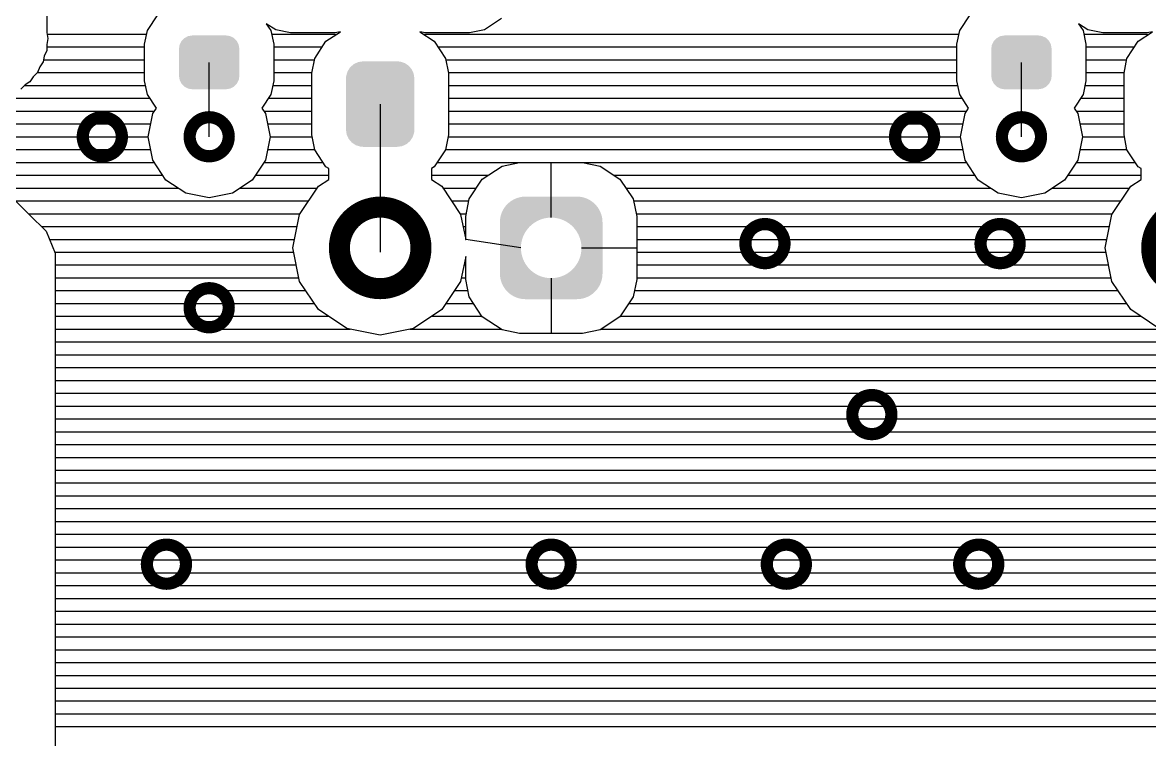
# Model space of a CAD drawing. Extents: x 295 to 953, y 10 to 290.
# Drawn here: x 610.49 to 643.97, y 98.45 to 119.75 of the extents above; entities that cross this region are included whole.
import ezdxf

# ---------------------------------------------------------------- set-up
doc = ezdxf.new("R2010")
doc.units = 0
doc.header["$LTSCALE"] = 5
doc.header["$MEASUREMENT"] = 0
doc.layers.get('0').update_dxf_attribs({"linetype": 'CONTINUOUS', "lineweight": 25})
doc.layers.add('130409_DV-DPH-A6_TOP', color=5, linetype='CONTINUOUS')

msp = doc.modelspace()

# ---------------------------------------------------------------- linework, layer by layer
for points, const_width in [([(612.282, 116.355, 1), (613.443, 116.355, 1)], 0.363), ([(615.457, 116.355, 1), (616.618, 116.355, 1)], 0.363), ([(636.412, 116.355, 1), (637.573, 116.355, 1)], 0.363), ([(639.587, 116.355, 1), (640.748, 116.355, 1)], 0.363), ([(619.906, 113.053, 1), (622.329, 113.053, 1)], 0.625), ([(644.036, 113.053, 1), (646.459, 113.053, 1)], 0.625), ([(631.967, 113.18, 1), (633.128, 113.18, 1)], 0.363), ([(638.952, 113.18, 1), (640.113, 113.18, 1)], 0.363), ([(615.457, 111.275, 1), (616.618, 111.275, 1)], 0.363), ([(635.142, 108.1, 1), (636.303, 108.1, 1)], 0.363), ([(614.187, 103.655, 1), (615.348, 103.655, 1)], 0.363), ([(625.617, 103.655, 1), (626.778, 103.655, 1)], 0.363), ([(632.602, 103.655, 1), (633.763, 103.655, 1)], 0.363), ([(638.317, 103.655, 1), (639.478, 103.655, 1)], 0.363)]:
    msp.add_lwpolyline(points, format="xyb", close=True, dxfattribs=dict(const_width=const_width))
for points in [[(615.163, 119.091), (615.212, 119.193), (616.914, 119.091), (616.861, 119.193)], [(615.212, 119.193), (615.222, 119.204), (616.861, 119.193), (616.855, 119.204)], [(615.222, 119.204), (615.3, 119.285), (616.855, 119.204), (616.773, 119.285)], [(615.3, 119.285), (615.315, 119.293), (616.773, 119.285), (616.765, 119.293)], [(615.315, 119.293), (615.412, 119.344), (616.765, 119.293), (616.659, 119.344)], [(615.412, 119.344), (615.436, 119.348), (616.659, 119.344), (616.65, 119.348)], [(615.436, 119.348), (615.537, 119.365), (616.65, 119.348), (616.538, 119.365)], [(639.293, 119.091), (639.342, 119.193), (641.044, 119.091), (640.991, 119.193)], [(639.342, 119.193), (639.352, 119.204), (640.991, 119.193), (640.985, 119.204)], [(639.352, 119.204), (639.43, 119.285), (640.985, 119.204), (640.903, 119.285)], [(639.43, 119.285), (639.445, 119.293), (640.903, 119.285), (640.895, 119.293)], [(639.445, 119.293), (639.542, 119.344), (640.895, 119.293), (640.789, 119.344)], [(639.542, 119.344), (639.566, 119.348), (640.789, 119.344), (640.78, 119.348)], [(639.566, 119.348), (639.667, 119.365), (640.78, 119.348), (640.668, 119.365)], [(615.138, 118.163), (615.138, 118.966), (616.937, 118.163), (616.937, 118.966)], [(615.141, 118.966), (615.157, 119.079), (616.934, 118.966), (616.916, 119.079)], [(615.157, 119.079), (615.163, 119.091), (616.916, 119.079), (616.914, 119.091)], [(639.268, 118.163), (639.268, 118.966), (641.067, 118.163), (641.067, 118.966)], [(639.271, 118.966), (639.287, 119.079), (641.064, 118.966), (641.046, 119.079)], [(639.287, 119.079), (639.293, 119.091), (641.046, 119.079), (641.044, 119.091)], [(620.282, 118.469), (620.337, 118.516), (621.961, 118.469), (621.889, 118.516)], [(620.337, 118.516), (620.406, 118.547), (621.889, 118.516), (621.841, 118.547)], [(620.406, 118.547), (620.468, 118.575), (621.841, 118.547), (621.75, 118.575)], [(620.468, 118.575), (620.567, 118.589), (621.75, 118.575), (621.704, 118.589)], [(620.567, 118.589), (620.61, 118.595), (621.704, 118.589), (621.626, 118.595)], [(620.108, 118.166), (620.127, 118.229), (622.122, 118.166), (622.113, 118.229)], [(620.127, 118.229), (620.15, 118.303), (622.113, 118.229), (622.08, 118.303)], [(620.15, 118.303), (620.187, 118.36), (622.08, 118.303), (622.054, 118.36)], [(620.187, 118.36), (620.228, 118.423), (622.054, 118.36), (622, 118.423)], [(620.228, 118.423), (620.282, 118.469), (622, 118.423), (621.961, 118.469)], [(615.159, 118.051), (615.141, 118.163), (616.918, 118.051), (616.934, 118.163)], [(615.161, 118.038), (615.159, 118.051), (616.912, 118.038), (616.918, 118.051)], [(615.214, 117.936), (615.161, 118.038), (616.863, 117.936), (616.912, 118.038)], [(615.22, 117.926), (615.214, 117.936), (616.853, 117.926), (616.863, 117.936)], [(615.303, 117.845), (615.22, 117.926), (616.775, 117.845), (616.853, 117.926)], [(615.311, 117.837), (615.303, 117.845), (616.76, 117.837), (616.775, 117.845)], [(620.102, 118.087), (620.108, 118.166), (622.134, 118.087), (622.122, 118.166)], [(620.102, 116.563), (620.102, 118.087), (622.134, 116.563), (622.134, 118.087)], [(639.289, 118.051), (639.271, 118.163), (641.048, 118.051), (641.064, 118.163)], [(639.291, 118.038), (639.289, 118.051), (641.042, 118.038), (641.048, 118.051)], [(639.344, 117.936), (639.291, 118.038), (640.993, 117.936), (641.042, 118.038)], [(639.35, 117.926), (639.344, 117.936), (640.983, 117.926), (640.993, 117.936)], [(639.433, 117.845), (639.35, 117.926), (640.905, 117.845), (640.983, 117.926)], [(639.441, 117.837), (639.433, 117.845), (640.89, 117.837), (640.905, 117.845)], [(615.416, 117.786), (615.311, 117.837), (616.663, 117.786), (616.76, 117.837)], [(615.425, 117.782), (615.416, 117.786), (616.639, 117.782), (616.663, 117.786)], [(615.537, 117.765), (615.425, 117.782), (616.538, 117.765), (616.639, 117.782)], [(639.546, 117.786), (639.441, 117.837), (640.793, 117.786), (640.89, 117.837)], [(639.555, 117.782), (639.546, 117.786), (640.769, 117.782), (640.793, 117.786)], [(639.667, 117.765), (639.555, 117.782), (640.668, 117.765), (640.769, 117.782)], [(620.113, 116.485), (620.102, 116.563), (622.127, 116.485), (622.134, 116.563)], [(620.122, 116.421), (620.113, 116.485), (622.108, 116.421), (622.127, 116.485)], [(620.155, 116.348), (620.122, 116.421), (622.085, 116.348), (622.108, 116.421)], [(620.181, 116.291), (620.155, 116.348), (622.048, 116.291), (622.085, 116.348)], [(620.235, 116.228), (620.181, 116.291), (622.007, 116.228), (622.048, 116.291)], [(620.274, 116.182), (620.235, 116.228), (621.953, 116.182), (622.007, 116.228)], [(620.346, 116.135), (620.274, 116.182), (621.898, 116.135), (621.953, 116.182)], [(620.394, 116.103), (620.346, 116.135), (621.829, 116.103), (621.898, 116.135)], [(620.485, 116.076), (620.394, 116.103), (621.767, 116.076), (621.829, 116.103)], [(620.531, 116.061), (620.485, 116.076), (621.669, 116.061), (621.767, 116.076)], [(620.61, 116.055), (620.531, 116.061), (621.626, 116.055), (621.669, 116.061)], [(625.063, 114.48), (625.088, 114.493), (627.331, 114.48), (627.308, 114.493)], [(625.088, 114.493), (625.112, 114.505), (627.308, 114.493), (627.282, 114.505)], [(625.112, 114.505), (625.139, 114.516), (627.282, 114.505), (627.258, 114.516)], [(625.139, 114.516), (625.163, 114.527), (627.258, 114.516), (627.23, 114.527)], [(625.163, 114.527), (625.191, 114.536), (627.23, 114.527), (627.206, 114.536)], [(625.191, 114.536), (625.216, 114.545), (627.206, 114.536), (627.177, 114.545)], [(625.216, 114.545), (625.244, 114.552), (627.177, 114.545), (627.153, 114.552)], [(625.244, 114.552), (625.27, 114.559), (627.153, 114.552), (627.123, 114.559)], [(625.27, 114.559), (625.3, 114.564), (627.123, 114.559), (627.098, 114.564)], [(625.3, 114.564), (625.325, 114.569), (627.098, 114.564), (627.067, 114.569)], [(625.325, 114.569), (625.356, 114.572), (627.067, 114.569), (627.043, 114.572)], [(625.356, 114.572), (625.38, 114.575), (627.043, 114.572), (627.008, 114.575)], [(625.38, 114.575), (625.421, 114.576), (627.008, 114.575), (626.988, 114.576)], [(625.421, 114.576), (625.436, 114.577), (626.988, 114.576), (626.96, 114.577)], [(624.746, 114.138), (624.758, 114.164), (627.65, 114.138), (627.637, 114.164)], [(624.758, 114.164), (624.772, 114.188), (627.637, 114.164), (627.624, 114.188)], [(624.772, 114.188), (624.785, 114.212), (627.624, 114.188), (627.609, 114.212)], [(624.785, 114.212), (624.801, 114.235), (627.609, 114.212), (627.595, 114.235)], [(624.801, 114.235), (624.816, 114.259), (627.595, 114.235), (627.579, 114.259)], [(624.816, 114.259), (624.833, 114.281), (627.579, 114.259), (627.563, 114.281)], [(624.833, 114.281), (624.85, 114.303), (627.563, 114.281), (627.544, 114.303)], [(624.85, 114.303), (624.869, 114.323), (627.544, 114.303), (627.527, 114.323)], [(624.869, 114.323), (624.887, 114.344), (627.527, 114.323), (627.507, 114.344)], [(624.887, 114.344), (624.907, 114.363), (627.507, 114.344), (627.489, 114.363)], [(624.907, 114.363), (624.927, 114.383), (627.489, 114.363), (627.467, 114.383)], [(624.927, 114.383), (624.949, 114.401), (627.467, 114.383), (627.447, 114.401)], [(624.949, 114.401), (624.97, 114.418), (627.447, 114.401), (627.424, 114.418)], [(624.97, 114.418), (624.993, 114.435), (627.424, 114.418), (627.403, 114.435)], [(624.993, 114.435), (625.015, 114.451), (627.403, 114.435), (627.379, 114.451)], [(625.015, 114.451), (625.039, 114.465), (627.379, 114.451), (627.357, 114.465)], [(625.039, 114.465), (625.063, 114.48), (627.357, 114.465), (627.331, 114.48)], [(624.674, 113.843), (624.676, 113.864), (625.769, 113.843), (625.81, 113.864)], [(624.674, 113.836), (624.674, 113.843), (625.756, 113.836), (625.769, 113.843)], [(624.674, 113.815), (624.674, 113.836), (625.721, 113.815), (625.756, 113.836)], [(624.676, 113.864), (624.677, 113.888), (625.81, 113.864), (625.865, 113.888)], [(624.677, 113.888), (624.678, 113.899), (625.865, 113.888), (625.894, 113.899)], [(624.678, 113.899), (624.68, 113.909), (625.894, 113.899), (625.922, 113.909)], [(624.68, 113.909), (624.682, 113.925), (625.922, 113.909), (625.98, 113.925)], [(624.682, 113.925), (624.684, 113.938), (625.98, 113.925), (626.039, 113.938)], [(624.684, 113.938), (624.685, 113.947), (626.039, 113.938), (626.099, 113.947)], [(624.685, 113.947), (624.686, 113.951), (626.099, 113.947), (626.159, 113.951)], [(624.686, 113.954), (624.692, 113.981), (627.708, 113.954), (627.703, 113.981)], [(624.686, 113.952), (624.686, 113.954), (627.709, 113.952), (627.708, 113.954)], [(624.686, 113.951), (624.686, 113.952), (626.159, 113.951), (626.22, 113.952)], [(624.692, 113.981), (624.698, 114.008), (627.703, 113.981), (627.696, 114.008)], [(624.698, 114.008), (624.706, 114.034), (627.696, 114.008), (627.689, 114.034)], [(624.706, 114.034), (624.714, 114.061), (627.689, 114.034), (627.68, 114.061)], [(624.714, 114.061), (624.724, 114.087), (627.68, 114.061), (627.671, 114.087)], [(624.724, 114.087), (624.734, 114.113), (627.671, 114.087), (627.66, 114.113)], [(624.734, 114.113), (624.746, 114.138), (627.66, 114.113), (627.65, 114.138)], [(626.28, 113.948), (626.22, 113.952), (627.709, 113.948), (627.709, 113.952)], [(626.34, 113.941), (626.28, 113.948), (627.711, 113.941), (627.709, 113.948)], [(626.399, 113.929), (626.34, 113.941), (627.713, 113.929), (627.711, 113.941)], [(626.412, 113.926), (626.399, 113.929), (627.713, 113.926), (627.713, 113.929)], [(626.458, 113.914), (626.412, 113.926), (627.715, 113.914), (627.713, 113.926)], [(626.515, 113.894), (626.458, 113.914), (627.717, 113.894), (627.715, 113.914)], [(626.571, 113.871), (626.515, 113.894), (627.719, 113.871), (627.717, 113.894)], [(626.572, 113.871), (626.571, 113.871), (627.72, 113.871), (627.719, 113.871)], [(626.625, 113.844), (626.572, 113.871), (627.72, 113.844), (627.72, 113.871)], [(626.675, 113.815), (626.625, 113.844), (627.722, 113.815), (627.72, 113.844)], [(624.674, 113.805), (624.674, 113.815), (625.704, 113.805), (625.721, 113.815)], [(624.674, 113.77), (624.674, 113.805), (625.655, 113.77), (625.704, 113.805)], [(624.674, 113.732), (624.674, 113.77), (625.608, 113.732), (625.655, 113.77)], [(624.674, 113.691), (624.674, 113.732), (625.564, 113.691), (625.608, 113.732)], [(624.674, 113.647), (624.674, 113.691), (625.522, 113.647), (625.564, 113.691)], [(624.674, 113.6), (624.674, 113.647), (625.484, 113.6), (625.522, 113.647)], [(624.674, 113.551), (624.674, 113.6), (625.449, 113.551), (625.484, 113.6)], [(624.674, 113.499), (624.674, 113.551), (625.417, 113.499), (625.449, 113.551)], [(624.674, 113.446), (624.674, 113.499), (625.389, 113.446), (625.417, 113.499)], [(626.677, 113.814), (626.675, 113.815), (627.722, 113.814), (627.722, 113.815)], [(626.727, 113.78), (626.677, 113.814), (627.722, 113.78), (627.722, 113.814)], [(626.775, 113.743), (626.727, 113.78), (627.722, 113.743), (627.722, 113.78)], [(626.82, 113.702), (626.775, 113.743), (627.722, 113.702), (627.722, 113.743)], [(626.862, 113.659), (626.82, 113.702), (627.722, 113.659), (627.722, 113.702)], [(626.901, 113.613), (626.862, 113.659), (627.722, 113.613), (627.722, 113.659)], [(626.937, 113.564), (626.901, 113.613), (627.722, 113.564), (627.722, 113.613)], [(626.97, 113.514), (626.937, 113.564), (627.722, 113.514), (627.722, 113.564)], [(626.999, 113.461), (626.97, 113.514), (627.722, 113.461), (627.722, 113.514)], [(624.674, 113.391), (624.674, 113.446), (625.364, 113.391), (625.389, 113.446)], [(624.674, 113.334), (624.674, 113.391), (625.343, 113.334), (625.364, 113.391)], [(624.674, 113.276), (624.674, 113.334), (625.326, 113.276), (625.343, 113.334)], [(624.674, 113.217), (624.674, 113.276), (625.313, 113.217), (625.326, 113.276)], [(624.674, 113.157), (624.674, 113.217), (625.304, 113.157), (625.313, 113.217)], [(624.674, 113.097), (624.674, 113.157), (625.299, 113.097), (625.304, 113.157)], [(627.025, 113.406), (626.999, 113.461), (627.722, 113.406), (627.722, 113.461)], [(627.046, 113.35), (627.025, 113.406), (627.722, 113.35), (627.722, 113.406)], [(627.064, 113.292), (627.046, 113.35), (627.722, 113.292), (627.722, 113.35)], [(627.078, 113.233), (627.064, 113.292), (627.722, 113.233), (627.722, 113.292)], [(627.089, 113.174), (627.078, 113.233), (627.722, 113.174), (627.722, 113.233)], [(627.095, 113.113), (627.089, 113.174), (627.722, 113.113), (627.722, 113.174)], [(624.674, 113.053), (624.674, 113.097), (625.298, 113.053), (625.299, 113.097)], [(624.674, 112.993), (624.674, 113.053), (625.3, 112.993), (625.298, 113.053)], [(624.674, 112.932), (624.674, 112.993), (625.307, 112.932), (625.3, 112.993)], [(624.674, 112.873), (624.674, 112.932), (625.317, 112.873), (625.307, 112.932)], [(624.674, 112.814), (624.674, 112.873), (625.331, 112.814), (625.317, 112.873)], [(627.052, 112.772), (627.069, 112.83), (627.722, 112.772), (627.722, 112.83)], [(627.069, 112.83), (627.082, 112.889), (627.722, 112.83), (627.722, 112.889)], [(627.082, 112.889), (627.091, 112.949), (627.722, 112.889), (627.722, 112.949)], [(627.091, 112.949), (627.096, 113.009), (627.722, 112.949), (627.722, 113.009)], [(627.097, 113.053), (627.095, 113.113), (627.722, 113.053), (627.722, 113.113)], [(627.096, 113.009), (627.097, 113.053), (627.722, 113.009), (627.722, 113.053)], [(624.674, 112.756), (624.674, 112.814), (625.349, 112.756), (625.331, 112.814)], [(624.674, 112.7), (624.674, 112.756), (625.371, 112.7), (625.349, 112.756)], [(624.674, 112.645), (624.674, 112.7), (625.396, 112.645), (625.371, 112.7)], [(624.674, 112.592), (624.674, 112.645), (625.425, 112.592), (625.396, 112.645)], [(624.674, 112.542), (624.674, 112.592), (625.458, 112.542), (625.425, 112.592)], [(624.674, 112.493), (624.674, 112.542), (625.494, 112.493), (625.458, 112.542)], [(624.674, 112.447), (624.674, 112.493), (625.533, 112.447), (625.494, 112.493)], [(626.873, 112.459), (626.911, 112.506), (627.722, 112.459), (627.722, 112.506)], [(626.911, 112.506), (626.946, 112.555), (627.722, 112.506), (627.722, 112.555)], [(626.946, 112.555), (626.978, 112.607), (627.722, 112.555), (627.722, 112.607)], [(626.978, 112.607), (627.006, 112.66), (627.722, 112.607), (627.722, 112.66)], [(627.006, 112.66), (627.031, 112.715), (627.722, 112.66), (627.722, 112.715)], [(627.031, 112.715), (627.052, 112.772), (627.722, 112.715), (627.722, 112.772)], [(624.674, 112.404), (624.674, 112.447), (625.575, 112.404), (625.533, 112.447)], [(624.674, 112.363), (624.674, 112.404), (625.621, 112.363), (625.575, 112.404)], [(624.674, 112.326), (624.674, 112.363), (625.668, 112.326), (625.621, 112.363)], [(624.674, 112.292), (624.674, 112.326), (625.718, 112.292), (625.668, 112.326)], [(624.674, 112.291), (624.674, 112.292), (625.72, 112.291), (625.718, 112.292)], [(624.675, 112.262), (624.674, 112.291), (625.77, 112.262), (625.72, 112.291)], [(624.676, 112.235), (624.675, 112.262), (625.823, 112.235), (625.77, 112.262)], [(624.678, 112.212), (624.676, 112.235), (625.88, 112.212), (625.824, 112.235)], [(624.676, 112.235), (624.676, 112.235), (625.824, 112.235), (625.823, 112.235)], [(624.68, 112.192), (624.678, 112.212), (625.938, 112.192), (625.88, 112.212)], [(624.682, 112.18), (624.68, 112.192), (625.983, 112.18), (625.938, 112.192)], [(624.682, 112.177), (624.682, 112.18), (625.996, 112.177), (625.983, 112.18)], [(624.684, 112.165), (624.682, 112.177), (626.055, 112.165), (625.996, 112.177)], [(624.686, 112.158), (624.684, 112.165), (626.115, 112.158), (626.055, 112.165)], [(624.686, 112.154), (624.686, 112.158), (626.176, 112.154), (626.115, 112.158)], [(624.687, 112.152), (624.686, 112.154), (627.709, 112.152), (627.709, 112.154)], [(624.692, 112.125), (624.687, 112.152), (627.703, 112.125), (627.709, 112.152)], [(626.176, 112.154), (626.236, 112.155), (627.709, 112.154), (627.709, 112.155)], [(626.236, 112.155), (626.296, 112.159), (627.709, 112.155), (627.71, 112.159)], [(626.296, 112.159), (626.356, 112.168), (627.71, 112.159), (627.711, 112.168)], [(626.356, 112.168), (626.415, 112.181), (627.711, 112.168), (627.713, 112.181)], [(626.415, 112.181), (626.473, 112.197), (627.713, 112.181), (627.715, 112.197)], [(626.473, 112.197), (626.501, 112.207), (627.715, 112.197), (627.717, 112.207)], [(626.501, 112.207), (626.53, 112.218), (627.717, 112.207), (627.718, 112.218)], [(626.53, 112.218), (626.586, 112.242), (627.718, 112.218), (627.719, 112.242)], [(626.586, 112.242), (626.626, 112.263), (627.719, 112.242), (627.721, 112.263)], [(626.626, 112.263), (626.639, 112.27), (627.721, 112.263), (627.721, 112.27)], [(626.639, 112.27), (626.674, 112.291), (627.721, 112.27), (627.722, 112.291)], [(626.674, 112.291), (626.691, 112.301), (627.722, 112.291), (627.722, 112.301)], [(626.691, 112.301), (626.74, 112.336), (627.722, 112.301), (627.722, 112.336)], [(626.74, 112.336), (626.787, 112.374), (627.722, 112.336), (627.722, 112.374)], [(626.787, 112.374), (626.831, 112.415), (627.722, 112.374), (627.722, 112.415)], [(626.831, 112.415), (626.873, 112.459), (627.722, 112.415), (627.722, 112.459)], [(624.699, 112.098), (624.692, 112.125), (627.697, 112.098), (627.703, 112.125)], [(624.706, 112.072), (624.699, 112.098), (627.689, 112.072), (627.697, 112.098)], [(624.715, 112.045), (624.706, 112.072), (627.681, 112.045), (627.689, 112.072)], [(624.724, 112.019), (624.715, 112.045), (627.671, 112.019), (627.681, 112.045)], [(624.735, 111.993), (624.724, 112.019), (627.661, 111.993), (627.671, 112.019)], [(624.746, 111.968), (624.735, 111.993), (627.649, 111.968), (627.661, 111.993)], [(624.759, 111.942), (624.746, 111.968), (627.637, 111.942), (627.649, 111.968)], [(624.771, 111.918), (624.759, 111.942), (627.624, 111.918), (627.637, 111.942)], [(624.786, 111.894), (624.771, 111.918), (627.61, 111.894), (627.624, 111.918)], [(624.8, 111.871), (624.786, 111.894), (627.595, 111.871), (627.61, 111.894)], [(624.817, 111.847), (624.8, 111.871), (627.579, 111.847), (627.595, 111.871)], [(624.832, 111.825), (624.817, 111.847), (627.562, 111.825), (627.579, 111.847)], [(624.851, 111.803), (624.832, 111.825), (627.545, 111.803), (627.562, 111.825)], [(624.868, 111.783), (624.851, 111.803), (627.527, 111.783), (627.545, 111.803)], [(624.888, 111.762), (624.868, 111.783), (627.508, 111.762), (627.527, 111.783)], [(624.907, 111.743), (624.888, 111.762), (627.488, 111.743), (627.508, 111.762)], [(624.928, 111.723), (624.907, 111.743), (627.468, 111.723), (627.488, 111.743)], [(624.948, 111.705), (624.928, 111.723), (627.446, 111.705), (627.468, 111.723)], [(624.971, 111.688), (624.948, 111.705), (627.425, 111.688), (627.446, 111.705)], [(624.992, 111.671), (624.971, 111.688), (627.402, 111.671), (627.425, 111.688)], [(625.016, 111.655), (624.992, 111.671), (627.38, 111.655), (627.402, 111.671)], [(625.038, 111.641), (625.016, 111.655), (627.356, 111.641), (627.38, 111.655)], [(625.064, 111.626), (625.038, 111.641), (627.332, 111.626), (627.356, 111.641)], [(625.087, 111.613), (625.064, 111.626), (627.307, 111.613), (627.332, 111.626)], [(625.113, 111.601), (625.087, 111.613), (627.283, 111.601), (627.307, 111.613)], [(625.137, 111.59), (625.113, 111.601), (627.257, 111.59), (627.283, 111.601)], [(625.165, 111.579), (625.137, 111.59), (627.232, 111.579), (627.257, 111.59)], [(625.189, 111.57), (625.165, 111.579), (627.204, 111.57), (627.232, 111.579)], [(625.218, 111.561), (625.189, 111.57), (627.179, 111.561), (627.204, 111.57)], [(625.242, 111.554), (625.218, 111.561), (627.151, 111.554), (627.179, 111.561)], [(625.272, 111.547), (625.242, 111.554), (627.125, 111.547), (627.151, 111.554)], [(625.297, 111.542), (625.272, 111.547), (627.096, 111.542), (627.125, 111.547)], [(625.328, 111.537), (625.297, 111.542), (627.07, 111.537), (627.096, 111.542)], [(625.352, 111.534), (625.328, 111.537), (627.039, 111.534), (627.07, 111.537)], [(625.387, 111.531), (625.352, 111.534), (627.015, 111.531), (627.039, 111.534)], [(625.407, 111.53), (625.387, 111.531), (626.974, 111.53), (627.015, 111.531)], [(625.436, 111.529), (625.407, 111.53), (626.96, 111.529), (626.974, 111.53)]]:
    msp.add_solid(points)
at = {"layer": '130409_DV-DPH-A6_TOP', "color": 7}
for p, q in [((611.212, 146.51), (611.212, 119.449)), ((614.204, 119.515), (614.514, 119.982)), ((624.719, 119.865), (624.216, 119.53)), ((638.334, 119.515), (638.644, 119.982)), ((614.117, 119.103), (614.204, 119.515)), ((618.014, 119.53), (617.734, 119.713)), ((617.734, 119.713), (617.866, 119.515)), ((617.866, 119.515), (617.953, 119.103)), ((618.456, 119.444), (618.014, 119.53)), ((624.216, 119.53), (623.774, 119.444)), ((638.247, 119.103), (638.334, 119.515)), ((642.144, 119.53), (641.864, 119.713)), ((641.864, 119.713), (641.996, 119.515)), ((641.996, 119.515), (642.083, 119.103)), ((642.586, 119.444), (642.144, 119.53)), ((611.212, 119.449), (611.242, 119.276)), ((611.242, 119.276), (611.212, 119.098)), ((611.217, 119.403), (614.178, 119.403)), ((617.892, 119.403), (619.827, 119.403)), ((619.771, 119.444), (618.456, 119.444)), ((619.172, 118.682), (619.507, 119.19)), ((619.507, 119.19), (619.934, 119.474)), ((619.934, 119.474), (619.771, 119.444)), ((622.459, 119.444), (622.296, 119.474)), ((622.296, 119.474), (622.723, 119.19)), ((622.403, 119.403), (638.308, 119.403)), ((623.774, 119.444), (622.459, 119.444)), ((622.723, 119.19), (623.058, 118.682)), ((642.022, 119.403), (643.957, 119.403)), ((643.901, 119.444), (642.586, 119.444)), ((643.302, 118.682), (643.637, 119.19)), ((643.637, 119.19), (644.064, 119.474)), ((644.064, 119.474), (643.901, 119.444)), ((611.212, 118.92), (611.14, 118.753)), ((611.212, 119.098), (611.212, 118.92)), ((611.212, 119.022), (614.117, 119.022)), ((614.117, 118.021), (614.117, 119.103)), ((617.953, 119.103), (617.953, 118.021)), ((617.953, 119.022), (619.395, 119.022)), ((622.835, 119.022), (638.247, 119.022)), ((638.247, 118.021), (638.247, 119.103)), ((642.083, 119.103), (642.083, 118.021)), ((642.083, 119.022), (643.525, 119.022)), ((611.105, 118.58), (611.008, 118.433)), ((611.14, 118.753), (611.105, 118.58)), ((611.115, 118.641), (614.117, 118.641)), ((616.038, 116.355), (616.038, 118.565)), ((617.953, 118.641), (619.162, 118.641)), ((619.086, 118.24), (619.172, 118.682)), ((623.058, 118.682), (623.15, 118.24)), ((623.068, 118.641), (638.247, 118.641)), ((640.168, 116.355), (640.168, 118.565)), ((642.083, 118.641), (643.292, 118.641)), ((643.216, 118.24), (643.302, 118.682)), ((610.937, 118.265), (610.81, 118.138)), ((610.927, 118.26), (614.117, 118.26)), ((611.008, 118.433), (610.937, 118.265)), ((617.953, 118.26), (619.086, 118.26)), ((619.086, 116.416), (619.086, 118.24)), ((623.144, 118.26), (638.247, 118.26)), ((623.15, 118.24), (623.15, 116.416)), ((642.083, 118.26), (643.216, 118.26)), ((643.216, 116.416), (643.216, 118.24)), ((610.566, 117.894), (610.439, 117.767)), ((610.546, 117.879), (614.148, 117.879)), ((610.714, 117.991), (610.566, 117.894)), ((610.81, 118.138), (610.714, 117.991)), ((614.204, 117.61), (614.117, 118.021)), ((617.953, 118.021), (617.866, 117.61)), ((617.922, 117.879), (619.086, 117.879)), ((623.15, 117.879), (638.278, 117.879)), ((638.334, 117.61), (638.247, 118.021)), ((642.083, 118.021), (641.996, 117.61)), ((642.052, 117.879), (643.216, 117.879)), ((614.468, 117.208), (614.204, 117.61)), ((617.866, 117.61), (617.602, 117.208)), ((638.598, 117.208), (638.334, 117.61)), ((641.996, 117.61), (641.732, 117.208)), ((607.518, 117.224), (610.693, 114.049)), ((609.784, 117.498), (614.28, 117.498)), ((614.361, 117.046), (614.468, 117.208)), ((617.602, 117.208), (617.709, 117.046)), ((617.79, 117.498), (619.086, 117.498)), ((621.118, 117.325), (621.118, 113.053)), ((623.15, 117.498), (638.41, 117.498)), ((638.491, 117.046), (638.598, 117.208)), ((641.732, 117.208), (641.839, 117.046)), ((641.92, 117.498), (643.216, 117.498)), ((607.625, 117.117), (614.407, 117.117)), ((614.224, 116.355), (614.361, 117.046)), ((617.663, 117.117), (619.086, 117.117)), ((617.709, 117.046), (617.846, 116.355)), ((623.15, 117.117), (638.537, 117.117)), ((638.354, 116.355), (638.491, 117.046)), ((641.793, 117.117), (643.216, 117.117)), ((641.839, 117.046), (641.976, 116.355)), ((608.006, 116.736), (614.3, 116.736)), ((617.77, 116.736), (619.086, 116.736)), ((623.15, 116.736), (638.43, 116.736)), ((641.9, 116.736), (643.216, 116.736)), ((608.387, 116.355), (614.224, 116.355)), ((614.361, 115.659), (614.224, 116.355)), ((617.846, 116.355), (617.709, 115.659)), ((617.846, 116.355), (619.096, 116.355)), ((619.172, 115.969), (619.086, 116.416)), ((623.15, 116.416), (623.058, 115.969)), ((623.134, 116.355), (638.354, 116.355)), ((638.491, 115.659), (638.354, 116.355)), ((641.976, 116.355), (641.839, 115.659)), ((641.976, 116.355), (643.226, 116.355)), ((643.302, 115.969), (643.216, 116.416)), ((608.768, 115.974), (614.3, 115.974)), ((617.77, 115.974), (619.172, 115.974)), ((619.507, 115.466), (619.172, 115.969)), ((623.058, 115.969), (622.723, 115.466)), ((623.058, 115.974), (638.43, 115.974)), ((641.9, 115.974), (643.302, 115.974)), ((643.637, 115.466), (643.302, 115.969)), ((609.149, 115.593), (614.407, 115.593)), ((614.752, 115.07), (614.361, 115.659)), ((617.709, 115.659), (617.318, 115.07)), ((617.663, 115.593), (619.426, 115.593)), ((622.804, 115.593), (638.537, 115.593)), ((624.74, 115.486), (625.258, 115.593)), ((625.258, 115.593), (627.132, 115.593)), ((626.198, 113.952), (626.198, 115.593)), ((627.132, 115.593), (627.65, 115.486)), ((638.882, 115.07), (638.491, 115.659)), ((641.839, 115.659), (641.448, 115.07)), ((641.793, 115.593), (643.556, 115.593)), ((609.53, 115.212), (614.661, 115.212)), ((617.409, 115.212), (619.594, 115.212)), ((619.594, 115.41), (619.507, 115.466)), ((619.594, 115.085), (619.594, 115.41)), ((622.723, 115.466), (622.642, 115.41)), ((622.642, 115.41), (622.642, 115.085)), ((622.642, 115.212), (624.323, 115.212)), ((624.15, 115.095), (624.74, 115.486)), ((627.65, 115.486), (628.24, 115.095)), ((628.067, 115.212), (638.791, 115.212)), ((641.539, 115.212), (643.724, 115.212)), ((643.724, 115.41), (643.637, 115.466)), ((643.724, 115.085), (643.724, 115.41)), ((609.911, 114.831), (615.118, 114.831)), ((615.342, 114.679), (614.752, 115.07)), ((617.318, 115.07), (616.728, 114.679)), ((616.952, 114.831), (619.248, 114.831)), ((618.725, 114.044), (619.284, 114.882)), ((619.284, 114.882), (619.594, 115.085)), ((622.642, 115.085), (622.946, 114.882)), ((622.946, 114.882), (623.505, 114.044)), ((622.982, 114.831), (623.973, 114.831)), ((623.759, 114.506), (624.15, 115.095)), ((628.24, 115.095), (628.631, 114.506)), ((628.418, 114.831), (639.248, 114.831)), ((639.472, 114.679), (638.882, 115.07)), ((641.448, 115.07), (640.858, 114.679)), ((641.082, 114.831), (643.378, 114.831)), ((642.855, 114.044), (643.414, 114.882)), ((643.414, 114.882), (643.724, 115.085)), ((616.038, 114.541), (615.342, 114.679)), ((616.728, 114.679), (616.038, 114.541)), ((623.658, 113.988), (623.759, 114.506)), ((628.631, 114.506), (628.738, 113.988)), ((640.168, 114.541), (639.472, 114.679)), ((640.858, 114.679), (640.168, 114.541)), ((610.292, 114.45), (618.994, 114.45)), ((623.236, 114.45), (623.749, 114.45)), ((628.641, 114.45), (643.124, 114.45)), ((610.673, 114.069), (618.74, 114.069)), ((610.693, 114.049), (611.191, 113.551)), ((618.527, 113.053), (618.725, 114.044)), ((623.49, 114.069), (623.673, 114.069)), ((623.505, 114.044), (623.658, 113.302)), ((623.658, 113.302), (623.658, 113.988)), ((628.717, 114.069), (642.87, 114.069)), ((628.738, 113.988), (628.738, 112.113)), ((642.657, 113.053), (642.855, 114.044)), ((611.054, 113.688), (618.654, 113.688)), ((611.191, 113.551), (611.466, 112.896)), ((623.576, 113.688), (623.658, 113.688)), ((628.738, 113.688), (642.784, 113.688)), ((611.293, 113.307), (618.578, 113.307)), ((623.652, 113.307), (623.658, 113.307)), ((625.293, 113.053), (623.658, 113.302)), ((628.738, 113.307), (642.708, 113.307)), ((611.45, 112.926), (618.552, 112.926)), ((611.466, 112.896), (611.466, 77.082)), ((618.725, 112.057), (618.527, 113.053)), ((621.118, 113.053), (621.118, 112.926)), ((627.097, 113.053), (628.738, 113.053)), ((628.738, 112.926), (642.682, 112.926)), ((642.855, 112.057), (642.657, 113.053)), ((611.466, 112.545), (618.628, 112.545)), ((623.658, 112.799), (623.505, 112.057)), ((623.602, 112.545), (623.658, 112.545)), ((623.658, 112.113), (623.658, 112.799)), ((628.738, 112.545), (642.758, 112.545)), ((611.466, 112.164), (618.705, 112.164)), ((623.525, 112.164), (623.658, 112.164)), ((626.198, 112.149), (626.198, 110.513)), ((628.738, 112.164), (642.835, 112.164)), ((619.284, 111.219), (618.725, 112.057)), ((623.505, 112.057), (622.946, 111.219)), ((623.759, 111.595), (623.658, 112.113)), ((628.738, 112.113), (628.631, 111.595)), ((643.414, 111.219), (642.855, 112.057)), ((611.466, 111.783), (618.908, 111.783)), ((623.322, 111.783), (623.724, 111.783)), ((624.15, 111.006), (623.759, 111.595)), ((628.631, 111.595), (628.24, 111.006)), ((628.666, 111.783), (643.038, 111.783)), ((611.466, 111.402), (619.162, 111.402)), ((620.122, 110.66), (619.284, 111.219)), ((622.946, 111.219), (622.108, 110.66)), ((623.068, 111.402), (623.886, 111.402)), ((628.504, 111.402), (643.292, 111.402)), ((644.252, 110.66), (643.414, 111.219)), ((611.466, 111.021), (619.583, 111.021)), ((622.647, 111.021), (624.145, 111.021)), ((624.74, 110.615), (624.15, 111.006)), ((628.24, 111.006), (627.65, 110.615)), ((628.245, 111.021), (643.713, 111.021)), ((611.466, 110.64), (620.229, 110.64)), ((621.118, 110.462), (620.122, 110.66)), ((622.108, 110.66), (621.118, 110.462)), ((622.001, 110.64), (624.704, 110.64)), ((625.258, 110.513), (624.74, 110.615)), ((627.132, 110.513), (625.258, 110.513)), ((627.65, 110.615), (627.132, 110.513)), ((627.686, 110.64), (644.359, 110.64)), ((611.466, 110.259), (661.631, 110.259)), ((611.466, 109.878), (661.631, 109.878)), ((611.466, 109.497), (661.631, 109.497)), ((611.466, 109.116), (661.631, 109.116)), ((611.466, 108.735), (661.631, 108.735)), ((611.466, 108.354), (661.631, 108.354)), ((611.466, 107.973), (661.631, 107.973)), ((611.466, 107.592), (661.631, 107.592)), ((611.466, 107.211), (661.631, 107.211)), ((611.466, 106.83), (661.631, 106.83)), ((611.466, 106.449), (661.631, 106.449)), ((611.466, 106.068), (661.631, 106.068)), ((611.466, 105.687), (661.631, 105.687)), ((611.466, 105.306), (661.631, 105.306)), ((611.466, 104.925), (661.631, 104.925)), ((611.466, 104.544), (661.631, 104.544)), ((611.466, 104.163), (661.631, 104.163)), ((611.466, 103.782), (661.631, 103.782)), ((611.466, 103.401), (661.631, 103.401)), ((611.466, 103.02), (661.631, 103.02)), ((611.466, 102.639), (661.631, 102.639)), ((611.466, 102.258), (661.631, 102.258)), ((611.466, 101.877), (661.631, 101.877)), ((611.466, 101.496), (661.631, 101.496)), ((611.466, 101.115), (661.631, 101.115)), ((611.466, 100.734), (661.631, 100.734)), ((611.466, 100.353), (661.631, 100.353)), ((611.466, 99.972), (661.397, 99.972)), ((611.466, 99.591), (661.29, 99.591)), ((611.466, 99.21), (661.214, 99.21)), ((611.466, 98.829), (661.29, 98.829))]:
    msp.add_line(p, q, dxfattribs=at)

doc.saveas('drawing.dxf')
